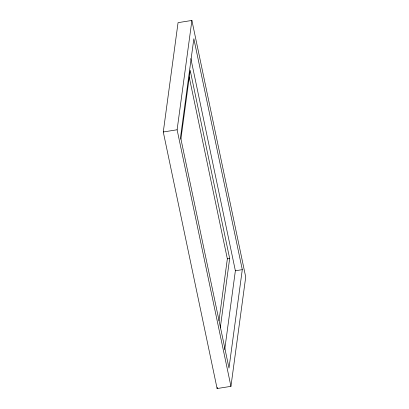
<?xml version="1.0" encoding="UTF-8"?>
<svg xmlns="http://www.w3.org/2000/svg" width="409" height="409" viewBox="0 0 409 409"><rect width="100%" height="100%" fill="white"/><g stroke="black" fill="none" stroke-linecap="round" stroke-linejoin="round"><path stroke-width="0.61" d="M163.278 131.979L178.058 22.653L191.898 20.45L245.722 277.021L230.942 386.347L217.102 388.55L163.278 131.979L177.112 129.776L191.898 20.45M180.88 139.147L190.185 70.338L229.659 258.488L220.267 327.931M218.984 320.722L227.353 258.856L189.188 76.953M217.102 388.55L217.276 387.287M224.715 349.603L235.374 270.758L190.855 58.569M242.292 269.659L228.989 368.054L180.543 137.138L193.851 38.743L242.292 269.659L235.374 270.758M227.353 258.856L229.659 258.488M177.112 129.776L230.942 386.347"/></g></svg>
